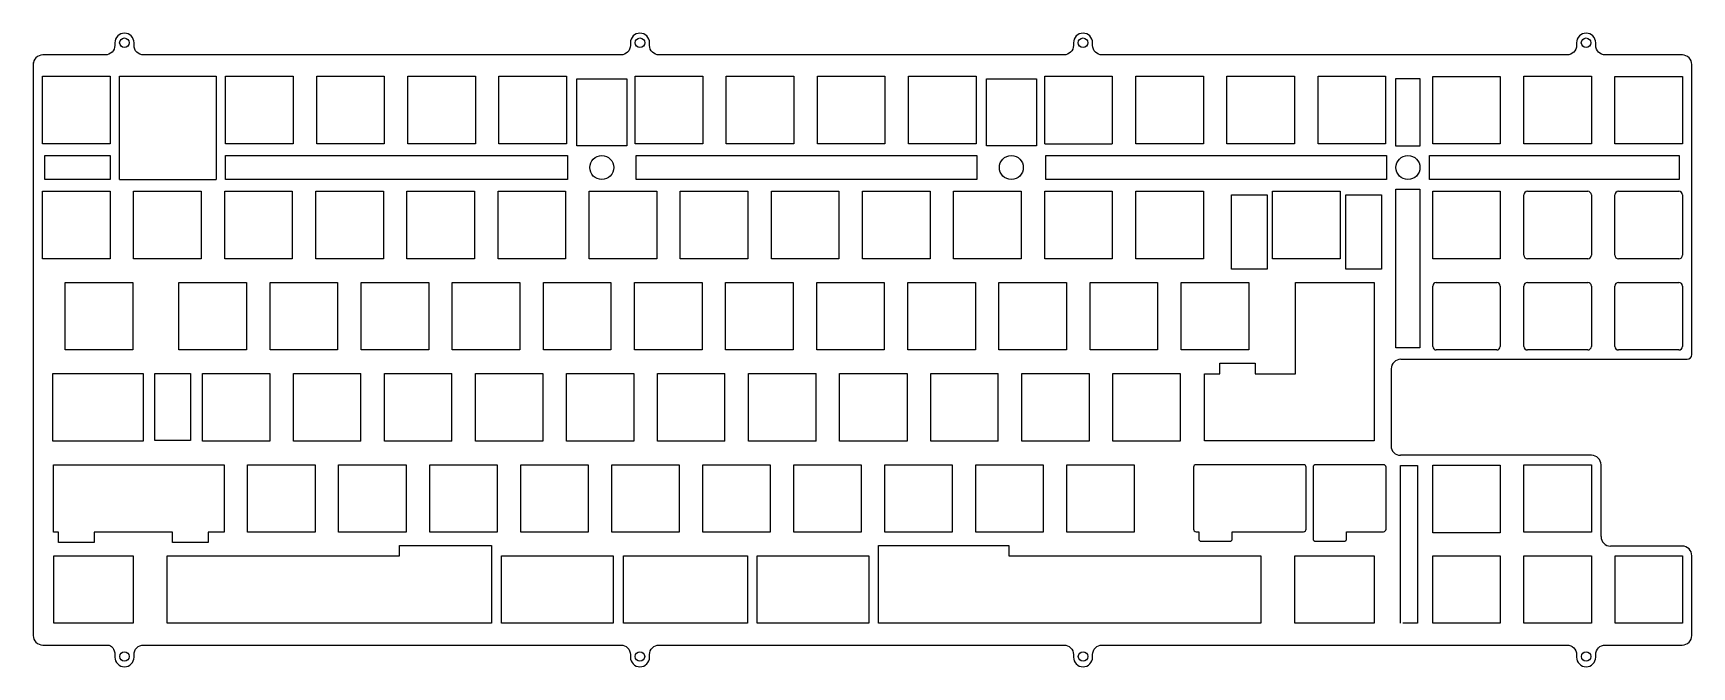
# Model space of a CAD drawing. Header units: millimetres. Extents: x -68 to 278, y 82 to 215.
import ezdxf

# ---------------------------------------------------------------- set-up
doc = ezdxf.new("R2010")
doc.units = ezdxf.units.MM
doc.header["$MEASUREMENT"] = 0
doc.layers.add('新定位板线框', color=7, linetype='Continuous', lineweight=0)

# ---------------------------------------------------------------- blocks, each defined once
blk = doc.blocks.new('Block_1')
at = {"layer": '新定位板线框', "color": 18, "lineweight": 25, "true_color": 0x000000}
blk.add_open_spline([(42.04, 210.11), (42.04, 210.11), (-44.95, 210.11), (-44.95, 210.11), (-46.05, 210.11), (-46.95, 211.01), (-46.95, 212.11), (-46.95, 212.11), (-46.95, 212.66), (-46.95, 212.66), (-46.95, 213.76), (-47.85, 214.66), (-48.95, 214.66), (-50.05, 214.66), (-50.95, 213.76), (-50.95, 212.66), (-50.95, 212.66), (-50.95, 212.11), (-50.95, 212.11), (-50.95, 211.01), (-51.85, 210.11), (-52.95, 210.11), (-52.95, 210.11), (-58.77, 210.11), (-58.77, 210.11)], degree=3, knots=[0, 0, 0, 0, 1, 1, 1, 2, 2, 2, 3, 3, 3, 4, 4, 4, 5, 5, 5, 6, 6, 6, 7, 7, 7, 8, 8, 8, 8], dxfattribs=at)
blk = doc.blocks.new('Block_0')
at = {"layer": '新定位板线框'}
blk.add_blockref('Block_1', (0, 0), dxfattribs=at)
blk = doc.blocks.new('Block_3')
at = {"layer": '新定位板线框', "color": 18, "lineweight": 25, "true_color": 0x000000}
blk.add_open_spline([(122.9, 210.11), (122.9, 210.11), (62.67, 210.11), (62.67, 210.11), (61.57, 210.11), (60.67, 211.01), (60.67, 212.11), (60.67, 212.11), (60.67, 212.66), (60.67, 212.66), (60.67, 213.76), (59.77, 214.66), (58.67, 214.66), (57.57, 214.66), (56.67, 213.76), (56.67, 212.66), (56.67, 212.66), (56.67, 212.11), (56.67, 212.11), (56.67, 211.01), (55.77, 210.11), (54.67, 210.11), (54.67, 210.11), (42.04, 210.11), (42.04, 210.11)], degree=3, knots=[0, 0, 0, 0, 1, 1, 1, 2, 2, 2, 3, 3, 3, 4, 4, 4, 5, 5, 5, 6, 6, 6, 7, 7, 7, 8, 8, 8, 8], dxfattribs=at)
blk = doc.blocks.new('Block_2')
at = {"layer": '新定位板线框'}
blk.add_blockref('Block_3', (0, 0), dxfattribs=at)
blk = doc.blocks.new('Block_5')
at = {"layer": '新定位板线框', "color": 18, "lineweight": 25, "true_color": 0x000000}
blk.add_open_spline([(245.53, 210.11), (245.53, 210.11), (245.17, 210.11), (244.74, 210.11), (244.3, 210.11), (243.04, 210.11), (241.94, 210.11), (241.94, 210.11), (155.17, 210.11), (155.17, 210.11), (154.07, 210.11), (153.17, 211.01), (153.17, 212.11), (153.17, 212.11), (153.17, 212.66), (153.17, 212.66), (153.17, 213.76), (152.27, 214.66), (151.17, 214.66), (150.07, 214.66), (149.17, 213.76), (149.17, 212.66), (149.17, 212.66), (149.17, 212.11), (149.17, 212.11), (149.17, 211.01), (148.27, 210.11), (147.17, 210.11), (147.17, 210.11), (142.52, 210.11), (142.52, 210.11), (141.42, 210.11), (139.62, 210.11), (138.52, 210.11), (138.52, 210.11), (122.9, 210.11), (122.9, 210.11)], degree=3, knots=[0, 0, 0, 0, 1, 1, 1, 2, 2, 2, 3, 3, 3, 4, 4, 4, 5, 5, 5, 6, 6, 6, 7, 7, 7, 8, 8, 8, 9, 9, 9, 10, 10, 10, 11, 11, 11, 12, 12, 12, 12], dxfattribs=at)
blk = doc.blocks.new('Block_4')
at = {"layer": '新定位板线框'}
blk.add_blockref('Block_5', (0, 0), dxfattribs=at)
blk = doc.blocks.new('Block_7')
at = {"layer": '新定位板线框', "color": 18, "lineweight": 25, "true_color": 0x000000}
blk.add_open_spline([(264.24, 210.11), (264.24, 210.11), (260.19, 210.11), (260.19, 210.11), (259.09, 210.11), (258.19, 211.01), (258.19, 212.11), (258.19, 212.11), (258.19, 212.66), (258.19, 212.66), (258.19, 213.76), (257.29, 214.66), (256.19, 214.66), (255.09, 214.66), (254.19, 213.76), (254.19, 212.66), (254.19, 212.66), (254.19, 212.11), (254.19, 212.11), (254.19, 211.01), (253.29, 210.11), (252.19, 210.11), (252.19, 210.11), (245.53, 210.11), (245.53, 210.11)], degree=3, knots=[0, 0, 0, 0, 1, 1, 1, 2, 2, 2, 3, 3, 3, 4, 4, 4, 5, 5, 5, 6, 6, 6, 7, 7, 7, 8, 8, 8, 8], dxfattribs=at)
blk = doc.blocks.new('Block_6')
at = {"layer": '新定位板线框'}
blk.add_blockref('Block_7', (0, 0), dxfattribs=at)
blk = doc.blocks.new('Block_9')
at = {"layer": '新定位板线框', "color": 18, "lineweight": 25, "true_color": 0x000000}
blk.add_open_spline([(-53.99, 86.96), (-53.99, 86.96), (-53.31, 86.96), (-52.47, 86.96), (-51.64, 86.96), (-50.95, 86.06), (-50.95, 84.96), (-50.95, 84.96), (-50.95, 84.41), (-50.95, 84.41), (-50.95, 83.31), (-50.05, 82.41), (-48.95, 82.41), (-47.85, 82.41), (-46.95, 83.31), (-46.95, 84.41), (-46.95, 84.41), (-46.95, 84.96), (-46.95, 84.96), (-46.95, 86.06), (-46.05, 86.96), (-44.95, 86.96), (-44.95, 86.96), (-42.58, 86.96), (-42.58, 86.96)], degree=3, knots=[0, 0, 0, 0, 1, 1, 1, 2, 2, 2, 3, 3, 3, 4, 4, 4, 5, 5, 5, 6, 6, 6, 7, 7, 7, 8, 8, 8, 8], dxfattribs=at)
blk = doc.blocks.new('Block_8')
at = {"layer": '新定位板线框'}
blk.add_blockref('Block_9', (0, 0), dxfattribs=at)
blk = doc.blocks.new('Block_11')
at = {"layer": '新定位板线框', "color": 18, "lineweight": 25, "true_color": 0x000000}
blk.add_open_spline([(229.1, 86.96), (229.1, 86.96), (252.19, 86.96), (252.19, 86.96), (253.29, 86.96), (254.19, 86.06), (254.19, 84.96), (254.19, 84.96), (254.19, 84.41), (254.19, 84.41), (254.19, 83.31), (255.09, 82.41), (256.19, 82.41), (257.29, 82.41), (258.19, 83.31), (258.19, 84.41), (258.19, 84.41), (258.19, 84.96), (258.19, 84.96), (258.19, 86.06), (259.09, 86.96), (260.19, 86.96), (260.19, 86.96), (264.25, 86.96), (264.25, 86.96)], degree=3, knots=[0, 0, 0, 0, 1, 1, 1, 2, 2, 2, 3, 3, 3, 4, 4, 4, 5, 5, 5, 6, 6, 6, 7, 7, 7, 8, 8, 8, 8], dxfattribs=at)
blk = doc.blocks.new('Block_10')
at = {"layer": '新定位板线框'}
blk.add_blockref('Block_11', (0, 0), dxfattribs=at)
blk = doc.blocks.new('Block_13')
at = {"layer": '新定位板线框', "color": 18, "lineweight": 25, "true_color": 0x000000}
blk.add_open_spline([(115.58, 86.96), (115.58, 86.96), (147.17, 86.96), (147.17, 86.96), (148.27, 86.96), (149.17, 86.06), (149.17, 84.96), (149.17, 84.96), (149.17, 84.41), (149.17, 84.41), (149.17, 83.31), (150.07, 82.41), (151.17, 82.41), (151.17, 82.41), (151.17, 82.41), (151.17, 82.41), (152.27, 82.41), (153.17, 83.31), (153.17, 84.41), (153.17, 84.41), (153.17, 84.96), (153.17, 84.96), (153.17, 86.06), (154.07, 86.96), (155.17, 86.96), (155.17, 86.96), (158.38, 86.96), (160.99, 86.96), (183.69, 86.96), (206.39, 86.96), (229.1, 86.96)], degree=3, knots=[0, 0, 0, 0, 1, 1, 1, 2, 2, 2, 3, 3, 3, 4, 4, 4, 5, 5, 5, 6, 6, 6, 7, 7, 7, 8, 8, 8, 9, 9, 9, 10, 10, 10, 10], dxfattribs=at)
blk = doc.blocks.new('Block_12')
at = {"layer": '新定位板线框'}
blk.add_blockref('Block_13', (0, 0), dxfattribs=at)
blk = doc.blocks.new('Block_15')
at = {"layer": '新定位板线框', "color": 18, "lineweight": 25, "true_color": 0x000000}
blk.add_open_spline([(28.87, 86.96), (28.87, 86.96), (54.67, 86.96), (54.67, 86.96), (55.77, 86.96), (56.67, 86.06), (56.67, 84.96), (56.67, 84.96), (56.67, 84.41), (56.67, 84.41), (56.67, 83.31), (57.57, 82.41), (58.67, 82.41), (59.77, 82.41), (60.67, 83.31), (60.67, 84.41), (60.67, 84.41), (60.67, 84.96), (60.67, 84.96), (60.67, 86.06), (61.57, 86.96), (62.67, 86.96), (62.67, 86.96), (67.09, 86.96), (67.09, 86.96)], degree=3, knots=[0, 0, 0, 0, 1, 1, 1, 2, 2, 2, 3, 3, 3, 4, 4, 4, 5, 5, 5, 6, 6, 6, 7, 7, 7, 8, 8, 8, 8], dxfattribs=at)
blk = doc.blocks.new('Block_14')
at = {"layer": '新定位板线框'}
blk.add_blockref('Block_15', (0, 0), dxfattribs=at)

msp = doc.modelspace()

# ---------------------------------------------------------------- linework, layer by layer
at = {"layer": '新定位板线框', "color": 18, "lineweight": 25, "true_color": 0x000000}
for p, q in [((-68, 208.53), (-68, 88.96)), ((-58.77, 210.11), (-66, 210.11)), ((276.31, 210.11), (264.24, 210.11)), ((278.26, 147.59), (278.26, 208.11)), ((-66.05, 191.56), (-66.05, 205.66)), ((-66.05, 205.66), (-51.95, 205.66)), ((-51.95, 205.66), (-51.95, 191.56)), ((-49.95, 184.11), (-49.95, 205.66)), ((-49.95, 205.66), (-29.83, 205.66)), ((-29.83, 205.66), (-29.83, 184.11)), ((-27.83, 191.56), (-27.83, 205.66)), ((-27.83, 205.66), (-13.73, 205.66)), ((-13.73, 205.66), (-13.73, 191.56)), ((-8.81, 191.56), (-8.81, 205.66)), ((-8.81, 205.66), (5.29, 205.66)), ((5.29, 205.66), (5.29, 191.56)), ((10.21, 191.56), (10.21, 205.66)), ((10.21, 205.66), (24.31, 205.66)), ((24.31, 205.66), (24.31, 191.56)), ((29.23, 191.56), (29.23, 205.66)), ((29.23, 205.66), (43.33, 205.66)), ((43.33, 205.66), (43.33, 191.56)), ((45.48, 191.16), (45.48, 205.16)), ((45.48, 205.16), (55.92, 205.16)), ((55.92, 205.16), (55.92, 191.16)), ((57.67, 191.56), (57.67, 205.66)), ((57.67, 205.66), (71.77, 205.66)), ((71.77, 205.66), (71.77, 191.56)), ((76.69, 191.56), (76.69, 205.66)), ((76.69, 205.66), (90.79, 205.66)), ((90.79, 205.66), (90.79, 191.56)), ((95.71, 191.56), (95.71, 205.66)), ((95.71, 205.66), (109.81, 205.66)), ((109.81, 205.66), (109.81, 191.56)), ((114.73, 191.56), (114.73, 205.66)), ((114.73, 205.66), (128.83, 205.66)), ((128.83, 205.66), (128.83, 191.56)), ((130.98, 191.16), (130.98, 205.16)), ((130.98, 205.16), (141.42, 205.16)), ((141.42, 205.16), (141.42, 191.16)), ((143.17, 191.56), (143.17, 205.66)), ((143.17, 205.66), (157.27, 205.66)), ((157.27, 205.66), (157.27, 191.56)), ((162.19, 191.56), (162.19, 205.66)), ((162.19, 205.66), (176.29, 205.66)), ((176.29, 205.66), (176.29, 191.56)), ((181.21, 191.56), (181.21, 205.66)), ((181.21, 205.66), (195.31, 205.66)), ((195.31, 205.66), (195.31, 191.56)), ((200.23, 205.66), (214.33, 205.66)), ((200.23, 191.56), (200.23, 205.66)), ((214.33, 205.66), (214.33, 191.56)), ((216.5, 191.11), (216.5, 205.21)), ((216.5, 205.21), (221.5, 205.21)), ((221.5, 205.21), (221.5, 191.11)), ((224.17, 205.65), (238.27, 205.65)), ((224.17, 191.55), (224.17, 205.65)), ((238.27, 205.65), (238.27, 191.55)), ((243.19, 191.56), (243.19, 205.66)), ((243.19, 205.66), (257.29, 205.66)), ((257.29, 205.66), (257.29, 191.56)), ((262.21, 191.55), (262.21, 205.65)), ((262.21, 205.65), (276.31, 205.65)), ((276.31, 205.65), (276.31, 191.55)), ((-51.95, 191.56), (-66.05, 191.56)), ((-13.73, 191.56), (-27.83, 191.56)), ((5.29, 191.56), (-8.81, 191.56)), ((24.31, 191.56), (10.21, 191.56)), ((43.33, 191.56), (29.23, 191.56)), ((55.92, 191.16), (45.48, 191.16)), ((71.77, 191.56), (57.67, 191.56)), ((90.79, 191.56), (76.69, 191.56)), ((109.81, 191.56), (95.71, 191.56)), ((128.83, 191.56), (114.73, 191.56)), ((141.42, 191.16), (130.98, 191.16)), ((143.17, 191.56), (157.27, 191.56)), ((176.29, 191.56), (162.19, 191.56)), ((195.31, 191.56), (181.21, 191.56)), ((214.33, 191.56), (200.23, 191.56)), ((221.5, 191.11), (216.5, 191.11)), ((238.27, 191.55), (224.17, 191.55)), ((257.29, 191.56), (243.19, 191.56)), ((276.31, 191.55), (262.21, 191.55)), ((-65.6, 184.11), (-65.6, 189.11)), ((-65.6, 189.11), (-51.95, 189.11)), ((-51.95, 189.11), (-51.95, 184.11)), ((-27.83, 189.11), (43.53, 189.11)), ((-27.83, 184.11), (-27.83, 189.11)), ((43.53, 189.11), (43.53, 184.11)), ((57.87, 184.11), (57.87, 189.11)), ((57.87, 189.11), (129.03, 189.11)), ((129.03, 189.11), (129.03, 184.11)), ((143.37, 189.11), (214.53, 189.11)), ((143.37, 184.11), (143.37, 189.11)), ((214.53, 189.11), (214.53, 184.11)), ((223.47, 184.11), (223.47, 189.11)), ((223.47, 189.11), (275.61, 189.11)), ((275.61, 189.11), (275.61, 184.11)), ((-51.95, 184.11), (-65.6, 184.11)), ((-49.95, 184.11), (-29.83, 184.11)), ((43.53, 184.11), (-27.83, 184.11)), ((129.03, 184.11), (57.87, 184.11)), ((214.53, 184.11), (143.37, 184.11)), ((275.61, 184.11), (223.47, 184.11)), ((-66.05, 181.66), (-51.95, 181.66)), ((-66.05, 167.56), (-66.05, 181.66)), ((-51.95, 181.66), (-51.95, 167.56)), ((-47.03, 167.56), (-47.03, 181.66)), ((-47.03, 181.66), (-32.93, 181.66)), ((-32.93, 181.66), (-32.93, 167.56)), ((-28.01, 181.66), (-13.91, 181.66)), ((-28.01, 167.56), (-28.01, 181.66)), ((-13.91, 181.66), (-13.91, 167.56)), ((-8.99, 167.56), (-8.99, 181.66)), ((-8.99, 181.66), (5.11, 181.66)), ((5.11, 181.66), (5.11, 167.56)), ((10.03, 167.56), (10.03, 181.66)), ((10.03, 181.66), (24.13, 181.66)), ((24.13, 181.66), (24.13, 167.56)), ((29.05, 181.66), (43.15, 181.66)), ((29.05, 167.56), (29.05, 181.66)), ((43.15, 181.66), (43.15, 167.56)), ((48.07, 167.56), (48.07, 181.66)), ((48.07, 181.66), (62.17, 181.66)), ((62.17, 181.66), (62.17, 167.56)), ((67.09, 167.56), (67.09, 181.66)), ((67.09, 181.66), (81.19, 181.66)), ((81.19, 181.66), (81.19, 167.56)), ((86.11, 167.56), (86.11, 181.66)), ((86.11, 181.66), (100.21, 181.66)), ((100.21, 181.66), (100.21, 167.56)), ((105.13, 167.56), (105.13, 181.66)), ((105.13, 181.66), (119.23, 181.66)), ((119.23, 181.66), (119.23, 167.56)), ((124.15, 167.56), (124.15, 181.66)), ((124.15, 181.66), (138.25, 181.66)), ((138.25, 181.66), (138.25, 167.56)), ((143.17, 181.66), (157.27, 181.66)), ((143.17, 167.56), (143.17, 181.66)), ((157.27, 181.66), (157.27, 167.56)), ((162.19, 167.56), (162.19, 181.66)), ((162.19, 181.66), (176.29, 181.66)), ((176.29, 181.66), (176.29, 167.56)), ((182.18, 180.92), (189.58, 180.92)), ((182.18, 165.42), (182.18, 180.92)), ((189.58, 180.92), (189.58, 165.42)), ((190.73, 167.56), (190.73, 181.66)), ((190.73, 181.66), (204.83, 181.66)), ((204.83, 181.66), (204.83, 167.56)), ((206.06, 165.42), (206.06, 180.92)), ((206.06, 180.92), (213.46, 180.92)), ((213.46, 180.92), (213.46, 165.42)), ((216.5, 182.09), (221.5, 182.09)), ((216.5, 148.97), (216.5, 182.09)), ((221.5, 182.09), (221.5, 148.97)), ((224.17, 167.56), (224.17, 181.66)), ((224.17, 181.66), (238.27, 181.66)), ((238.27, 181.66), (238.27, 167.56)), ((243.19, 168.31), (243.19, 180.91)), ((243.94, 181.66), (256.54, 181.66)), ((257.29, 180.91), (257.29, 168.31)), ((262.21, 168.31), (262.21, 180.91)), ((262.96, 181.66), (275.56, 181.66)), ((276.31, 180.91), (276.31, 168.31)), ((-51.95, 167.56), (-66.05, 167.56)), ((-32.93, 167.56), (-47.03, 167.56)), ((-13.91, 167.56), (-28.01, 167.56)), ((5.11, 167.56), (-8.99, 167.56)), ((24.13, 167.56), (10.03, 167.56)), ((43.15, 167.56), (29.05, 167.56)), ((62.17, 167.56), (48.07, 167.56)), ((81.19, 167.56), (67.09, 167.56)), ((100.21, 167.56), (86.11, 167.56)), ((119.23, 167.56), (105.13, 167.56)), ((138.25, 167.56), (124.15, 167.56)), ((157.27, 167.56), (143.17, 167.56)), ((176.29, 167.56), (162.19, 167.56)), ((204.83, 167.56), (190.73, 167.56)), ((238.27, 167.56), (224.17, 167.56)), ((256.54, 167.56), (243.94, 167.56)), ((275.56, 167.56), (262.96, 167.56)), ((189.58, 165.42), (182.18, 165.42)), ((213.46, 165.42), (206.06, 165.42)), ((-61.32, 148.54), (-61.32, 162.64)), ((-61.32, 162.64), (-47.22, 162.64)), ((-47.22, 162.64), (-47.22, 148.54)), ((-37.57, 162.64), (-23.47, 162.64)), ((-37.57, 148.54), (-37.57, 162.64)), ((-23.47, 162.64), (-23.47, 148.54)), ((-18.55, 148.54), (-18.55, 162.64)), ((-18.55, 162.64), (-4.45, 162.64)), ((-4.45, 162.64), (-4.45, 148.54)), ((0.47, 148.54), (0.47, 162.64)), ((0.47, 162.64), (14.57, 162.64)), ((14.57, 162.64), (14.57, 148.54)), ((19.49, 162.64), (33.59, 162.64)), ((19.49, 148.54), (19.49, 162.64)), ((33.59, 162.64), (33.59, 148.54)), ((38.51, 148.54), (38.51, 162.64)), ((38.51, 162.64), (52.61, 162.64)), ((52.61, 162.64), (52.61, 148.54)), ((57.53, 162.64), (71.63, 162.64)), ((57.53, 148.54), (57.53, 162.64)), ((71.63, 162.64), (71.63, 148.54)), ((76.55, 148.54), (76.55, 162.64)), ((76.55, 162.64), (90.65, 162.64)), ((90.65, 162.64), (90.65, 148.54)), ((95.57, 148.54), (95.57, 162.64)), ((95.57, 162.64), (109.67, 162.64)), ((109.67, 162.64), (109.67, 148.54)), ((114.59, 148.54), (114.59, 162.64)), ((114.59, 162.64), (128.69, 162.64)), ((128.69, 162.64), (128.69, 148.54)), ((133.61, 162.64), (147.71, 162.64)), ((133.61, 148.54), (133.61, 162.64)), ((147.71, 162.64), (147.71, 148.54)), ((152.63, 148.54), (152.63, 162.64)), ((152.63, 162.64), (166.73, 162.64)), ((166.73, 162.64), (166.73, 148.54)), ((171.65, 148.54), (171.65, 162.64)), ((171.65, 162.64), (185.75, 162.64)), ((185.75, 162.64), (185.75, 148.54)), ((195.51, 162.59), (211.93, 162.59)), ((195.51, 143.57), (195.51, 162.59)), ((211.93, 162.59), (211.93, 129.57)), ((224.17, 149.29), (224.17, 161.89)), ((224.92, 162.64), (237.52, 162.64)), ((238.27, 161.89), (238.27, 149.29)), ((243.19, 149.29), (243.19, 161.89)), ((243.94, 162.64), (256.54, 162.64)), ((257.29, 161.89), (257.29, 149.29)), ((262.21, 149.29), (262.21, 161.89)), ((262.96, 162.64), (275.56, 162.64)), ((276.31, 161.89), (276.31, 149.29)), ((221.5, 148.97), (216.5, 148.97)), ((-47.22, 148.54), (-61.32, 148.54)), ((-23.47, 148.54), (-37.57, 148.54)), ((-4.45, 148.54), (-18.55, 148.54)), ((14.57, 148.54), (0.47, 148.54)), ((33.59, 148.54), (19.49, 148.54)), ((52.61, 148.54), (38.51, 148.54)), ((71.63, 148.54), (57.53, 148.54)), ((90.65, 148.54), (76.55, 148.54)), ((109.67, 148.54), (95.57, 148.54)), ((128.69, 148.54), (114.59, 148.54)), ((147.71, 148.54), (133.61, 148.54)), ((166.73, 148.54), (152.63, 148.54)), ((185.75, 148.54), (171.65, 148.54)), ((179.73, 143.57), (179.73, 145.76)), ((179.73, 145.76), (187.13, 145.76)), ((187.13, 145.76), (187.13, 143.57)), ((217.5, 146.59), (277.26, 146.59)), ((237.52, 148.54), (224.92, 148.54)), ((256.54, 148.54), (243.94, 148.54)), ((275.56, 148.54), (262.96, 148.54)), ((-63.89, 129.52), (-63.89, 143.62)), ((-63.89, 143.62), (-45.03, 143.62)), ((-45.03, 143.62), (-45.03, 129.52)), ((-42.58, 143.62), (-35.14, 143.62)), ((-42.58, 129.62), (-42.58, 143.62)), ((-35.14, 143.62), (-35.14, 129.62)), ((-32.68, 129.52), (-32.68, 143.62)), ((-32.68, 143.62), (-18.58, 143.62)), ((-18.58, 143.62), (-18.58, 129.52)), ((-13.68, 129.52), (-13.68, 143.62)), ((-13.68, 143.62), (0.42, 143.62)), ((0.42, 129.52), (0.42, 143.62)), ((5.32, 129.52), (5.32, 143.62)), ((5.32, 143.62), (19.42, 143.62)), ((19.42, 129.52), (19.42, 143.62)), ((24.32, 143.62), (38.42, 143.62)), ((24.32, 129.52), (24.32, 143.62)), ((38.42, 143.62), (38.42, 129.52)), ((43.32, 143.62), (57.42, 143.62)), ((43.32, 129.52), (43.32, 143.62)), ((57.42, 143.62), (57.42, 129.52)), ((62.32, 129.52), (62.32, 143.62)), ((62.32, 143.62), (76.42, 143.62)), ((76.42, 129.52), (76.42, 143.62)), ((81.34, 129.52), (81.34, 143.62)), ((81.34, 143.62), (95.44, 143.62)), ((95.44, 129.52), (95.44, 143.62)), ((100.36, 143.62), (114.46, 143.62)), ((100.36, 129.52), (100.36, 143.62)), ((114.46, 143.62), (114.46, 129.52)), ((119.36, 129.52), (119.36, 143.62)), ((119.36, 143.62), (133.46, 143.62)), ((133.46, 129.52), (133.46, 143.62)), ((138.36, 129.52), (138.36, 143.62)), ((138.36, 143.62), (152.46, 143.62)), ((152.46, 143.62), (152.46, 129.52)), ((157.36, 143.62), (171.46, 143.62)), ((157.36, 129.52), (157.36, 143.62)), ((171.46, 143.62), (171.46, 129.52)), ((176.5, 129.57), (176.5, 143.57)), ((176.5, 143.57), (179.73, 143.57)), ((187.13, 143.57), (195.51, 143.57)), ((215.46, 144.59), (215.46, 128.55)), ((-45.03, 129.52), (-63.89, 129.52)), ((-35.14, 129.62), (-42.58, 129.62)), ((-18.58, 129.52), (-32.68, 129.52)), ((0.42, 129.52), (-13.68, 129.52)), ((19.42, 129.52), (5.32, 129.52)), ((38.42, 129.52), (24.32, 129.52)), ((57.42, 129.52), (43.32, 129.52)), ((76.42, 129.52), (62.32, 129.52)), ((95.44, 129.52), (81.34, 129.52)), ((114.46, 129.52), (100.36, 129.52)), ((133.46, 129.52), (119.36, 129.52)), ((152.46, 129.52), (138.36, 129.52)), ((171.46, 129.52), (157.36, 129.52)), ((211.93, 129.57), (176.5, 129.57)), ((257.3, 126.55), (217.46, 126.55)), ((-63.76, 110.5), (-63.76, 124.6)), ((-63.76, 124.6), (-28.13, 124.6)), ((-28.13, 124.6), (-28.13, 110.5)), ((-23.23, 124.6), (-9.13, 124.6)), ((-23.23, 110.5), (-23.23, 124.6)), ((-9.13, 124.6), (-9.13, 110.5)), ((-4.23, 110.5), (-4.23, 124.6)), ((-4.23, 124.6), (9.87, 124.6)), ((9.87, 124.6), (9.87, 110.5)), ((14.77, 110.5), (14.77, 124.6)), ((14.77, 124.6), (28.87, 124.6)), ((28.87, 124.6), (28.87, 110.5)), ((33.77, 110.5), (33.77, 124.6)), ((33.77, 124.6), (47.87, 124.6)), ((47.87, 124.6), (47.87, 110.5)), ((52.77, 110.5), (52.77, 124.6)), ((52.77, 124.6), (66.87, 124.6)), ((66.87, 124.6), (66.87, 110.5)), ((71.77, 124.6), (85.87, 124.6)), ((71.77, 110.5), (71.77, 124.6)), ((85.87, 124.6), (85.87, 110.5)), ((90.77, 124.6), (104.87, 124.6)), ((90.77, 110.5), (90.77, 124.6)), ((104.87, 124.6), (104.87, 110.5)), ((109.77, 110.5), (109.77, 124.6)), ((109.77, 124.6), (123.87, 124.6)), ((123.87, 124.6), (123.87, 110.5)), ((128.77, 110.5), (128.77, 124.6)), ((128.77, 124.6), (142.87, 124.6)), ((142.87, 124.6), (142.87, 110.5)), ((147.77, 124.6), (161.87, 124.6)), ((147.77, 110.5), (147.77, 124.6)), ((161.87, 124.6), (161.87, 110.5)), ((224.18, 110.38), (224.18, 124.48)), ((224.18, 124.48), (238.28, 124.48)), ((238.28, 124.48), (238.28, 110.38)), ((243.2, 124.6), (257.3, 124.6)), ((243.2, 110.5), (243.2, 124.6)), ((257.3, 124.6), (257.3, 110.5)), ((259.3, 109.6), (259.3, 124.55)), ((-62.7, 110.5), (-63.76, 110.5)), ((-62.7, 108.36), (-62.7, 110.5)), ((-55.3, 108.36), (-62.7, 108.36)), ((-38.9, 110.5), (-55.3, 110.5)), ((-55.3, 110.5), (-55.3, 108.36)), ((-38.9, 108.36), (-38.9, 110.5)), ((-31.5, 108.36), (-38.9, 108.36)), ((-28.13, 110.5), (-31.5, 110.5)), ((-31.5, 110.5), (-31.5, 108.36)), ((-9.13, 110.5), (-23.23, 110.5)), ((9.87, 110.5), (-4.23, 110.5)), ((8.44, 105.55), (8.44, 107.74)), ((8.44, 107.74), (27.65, 107.74)), ((28.87, 110.5), (14.77, 110.5)), ((27.65, 107.74), (27.65, 91.55)), ((47.87, 110.5), (33.77, 110.5)), ((66.87, 110.5), (52.77, 110.5)), ((85.87, 110.5), (71.77, 110.5)), ((104.87, 110.5), (90.77, 110.5)), ((108.45, 91.55), (108.45, 107.74)), ((108.45, 107.74), (135.66, 107.74)), ((123.87, 110.5), (109.77, 110.5)), ((142.87, 110.5), (128.77, 110.5)), ((135.66, 107.74), (135.66, 105.55)), ((161.87, 110.5), (147.77, 110.5)), ((238.28, 110.38), (224.18, 110.38)), ((257.3, 110.5), (243.2, 110.5)), ((276.32, 107.6), (261.3, 107.6)), ((-63.67, 105.55), (-47.14, 105.55)), ((-63.67, 91.55), (-63.67, 105.55)), ((-47.14, 105.55), (-47.14, 91.55)), ((-40.04, 91.55), (-40.04, 105.55)), ((-40.04, 105.55), (8.44, 105.55)), ((29.8, 105.55), (53.11, 105.55)), ((29.8, 91.55), (29.8, 105.55)), ((53.11, 105.55), (53.11, 91.55)), ((55.26, 105.54), (81.15, 105.55)), ((55.26, 91.54), (55.26, 105.54)), ((81.15, 105.55), (81.15, 91.55)), ((83.15, 91.55), (83.15, 105.55)), ((83.15, 105.55), (106.45, 105.55)), ((106.45, 105.55), (106.45, 91.55)), ((135.66, 105.55), (188.31, 105.55)), ((188.31, 105.55), (188.31, 91.55)), ((195.39, 91.55), (195.39, 105.55)), ((195.39, 105.55), (211.92, 105.55)), ((211.92, 105.55), (211.92, 91.55)), ((224.18, 91.5), (224.18, 105.6)), ((224.18, 105.6), (238.28, 105.6)), ((238.28, 105.6), (238.28, 91.5)), ((243.2, 105.6), (257.3, 105.6)), ((243.2, 91.5), (243.2, 105.6)), ((257.3, 105.6), (257.3, 91.5)), ((262.22, 91.5), (262.22, 105.6)), ((262.22, 105.6), (276.32, 105.6)), ((276.32, 105.6), (276.32, 91.5)), ((-47.14, 91.55), (-63.67, 91.55)), ((27.65, 91.55), (-40.04, 91.55)), ((53.11, 91.55), (29.8, 91.55)), ((81.15, 91.55), (55.26, 91.54)), ((106.45, 91.55), (83.15, 91.55)), ((188.31, 91.55), (108.45, 91.55)), ((211.92, 91.55), (195.39, 91.55)), ((238.28, 91.5), (224.18, 91.5)), ((257.3, 91.5), (243.2, 91.5)), ((276.32, 91.5), (262.22, 91.5)), ((-66, 86.96), (-53.99, 86.96)), ((-42.58, 86.96), (28.87, 86.96)), ((67.09, 86.96), (115.58, 86.96)), ((264.25, 86.96), (276.26, 86.96))]:
    msp.add_line(p, q, dxfattribs=at)
for points in [[(217.46, 91.55), (217.46, 124.43), (220.98, 124.43), (220.98, 91.55)], [(278.26, 88.96), (278.26, 89.96), (278.26, 105.6)], [(220.98, 91.55), (219.22, 91.55), (217.95, 91.55)]]:
    msp.add_lwpolyline(points, dxfattribs=at)
for centre, radius in [((-48.95, 212.66), 1), ((58.67, 212.66), 1), ((151.17, 212.66), 1), ((256.19, 212.66), 1), ((50.7, 186.61), 2.5), ((136.2, 186.61), 2.5), ((219, 186.61), 2.5), ((-48.95, 84.56), 0.991), ((58.67, 84.56), 0.991), ((151.17, 84.56), 0.991), ((256.19, 84.56), 0.991)]:
    msp.add_circle(centre, radius, dxfattribs=at)
for points, knots in [([(-66, 210.11), (-67.11, 210.11), (-68, 209.21), (-68, 208.11), (-68, 208.11), (-68, 208.11), (-68, 208.11)], [0, 0, 0, 0, 1, 1, 1, 2, 2, 2, 2]), ([(243.94, 181.66), (243.52, 181.66), (243.19, 181.32), (243.19, 180.91), (243.19, 180.91), (243.19, 180.91), (243.19, 180.91)], [0, 0, 0, 0, 1, 1, 1, 2, 2, 2, 2]), ([(262.96, 181.66), (262.54, 181.66), (262.21, 181.32), (262.21, 180.91), (262.21, 180.91), (262.21, 180.91), (262.21, 180.91)], [0, 0, 0, 0, 1, 1, 1, 2, 2, 2, 2]), ([(174.78, 110.6), (174.47, 110.6), (174.23, 110.84), (174.23, 111.15), (174.23, 111.15), (174.23, 124.05), (174.23, 124.05), (174.23, 124.35), (174.47, 124.6), (174.78, 124.6), (174.78, 124.6), (197.2, 124.6), (197.2, 124.6), (197.5, 124.6), (197.75, 124.35), (197.75, 124.05), (197.75, 124.05), (197.75, 111.15), (197.75, 111.15), (197.75, 110.84), (197.5, 110.6), (197.2, 110.6), (197.2, 110.6), (182.31, 110.6), (182.31, 110.6), (182.31, 110.6), (182.31, 109.15), (182.31, 109.15), (182.31, 108.84), (182.07, 108.6), (181.76, 108.6), (181.76, 108.6), (175.86, 108.6), (175.86, 108.6), (175.56, 108.6), (175.31, 108.84), (175.31, 109.15), (175.31, 109.15), (175.31, 110.6), (175.31, 110.6), (175.31, 110.6), (174.78, 110.6), (174.78, 110.6)], [0, 0, 0, 0, 1, 1, 1, 2, 2, 2, 3, 3, 3, 4, 4, 4, 5, 5, 5, 6, 6, 6, 7, 7, 7, 8, 8, 8, 9, 9, 9, 10, 10, 10, 11, 11, 11, 12, 12, 12, 13, 13, 13, 14, 14, 14, 14]), ([(206.19, 109.15), (206.19, 108.84), (205.94, 108.6), (205.64, 108.6), (205.64, 108.6), (199.74, 108.6), (199.74, 108.6), (199.44, 108.6), (199.19, 108.84), (199.19, 109.15), (199.19, 109.15), (199.19, 124.05), (199.19, 124.05), (199.19, 124.35), (199.44, 124.6), (199.74, 124.6), (199.74, 124.6), (213.87, 124.6), (213.87, 124.6), (214.17, 124.6), (214.42, 124.35), (214.42, 124.05), (214.42, 124.05), (214.42, 111.15), (214.42, 111.15), (214.42, 110.84), (214.17, 110.6), (213.87, 110.6), (213.87, 110.6), (206.19, 110.6), (206.19, 110.6), (206.19, 110.6), (206.19, 109.15), (206.19, 109.15)], [0, 0, 0, 0, 1, 1, 1, 2, 2, 2, 3, 3, 3, 4, 4, 4, 5, 5, 5, 6, 6, 6, 7, 7, 7, 8, 8, 8, 9, 9, 9, 10, 10, 10, 11, 11, 11, 11]), ([(-68, 88.96), (-68, 87.85), (-67.11, 86.96), (-66, 86.96), (-66, 86.96), (-66, 86.96), (-66, 86.96)], [0, 0, 0, 0, 1, 1, 1, 2, 2, 2, 2]), ([(276.26, 86.96), (277.36, 86.96), (278.26, 87.85), (278.26, 88.96), (278.26, 88.96), (278.26, 88.96), (278.26, 88.96)], [0, 0, 0, 0, 1, 1, 1, 2, 2, 2, 2])]:
    msp.add_open_spline(points, degree=3, knots=knots, dxfattribs=at)
for points in [[(278.26, 208.11), (278.26, 209.21), (277.36, 210.11), (276.26, 210.11)], [(257.29, 180.91), (257.29, 181.32), (256.95, 181.66), (256.54, 181.66)], [(276.31, 180.91), (276.31, 181.32), (275.97, 181.66), (275.56, 181.66)], [(243.19, 168.31), (243.19, 167.89), (243.52, 167.56), (243.94, 167.56)], [(256.54, 167.56), (256.95, 167.56), (257.29, 167.89), (257.29, 168.31)], [(262.21, 168.31), (262.21, 167.89), (262.54, 167.56), (262.96, 167.56)], [(275.56, 167.56), (275.97, 167.56), (276.31, 167.89), (276.31, 168.31)], [(224.92, 162.64), (224.5, 162.64), (224.17, 162.3), (224.17, 161.89)], [(238.27, 161.89), (238.27, 162.3), (237.93, 162.64), (237.52, 162.64)], [(243.94, 162.64), (243.52, 162.64), (243.19, 162.3), (243.19, 161.89)], [(257.29, 161.89), (257.29, 162.3), (256.95, 162.64), (256.54, 162.64)], [(262.96, 162.64), (262.54, 162.64), (262.21, 162.3), (262.21, 161.89)], [(276.31, 161.89), (276.31, 162.3), (275.97, 162.64), (275.56, 162.64)], [(224.17, 149.29), (224.17, 148.87), (224.5, 148.54), (224.92, 148.54)], [(237.52, 148.54), (237.93, 148.54), (238.27, 148.87), (238.27, 149.29)], [(243.19, 149.29), (243.19, 148.87), (243.52, 148.54), (243.94, 148.54)], [(256.54, 148.54), (256.95, 148.54), (257.29, 148.87), (257.29, 149.29)], [(262.21, 149.29), (262.21, 148.87), (262.54, 148.54), (262.96, 148.54)], [(275.56, 148.54), (275.97, 148.54), (276.31, 148.87), (276.31, 149.29)], [(217.5, 146.59), (216.39, 146.59), (215.5, 145.69), (215.5, 144.59)], [(277.26, 146.59), (277.81, 146.59), (278.26, 147.04), (278.26, 147.59)], [(215.46, 128.55), (215.46, 127.44), (216.35, 126.55), (217.46, 126.55)], [(259.3, 124.55), (259.3, 125.65), (258.4, 126.55), (257.3, 126.55)], [(259.3, 109.6), (259.3, 108.49), (260.19, 107.6), (261.3, 107.6)], [(278.26, 105.6), (278.26, 106.7), (277.36, 107.6), (276.26, 107.6)]]:
    msp.add_open_spline(points, degree=3, dxfattribs=at)

# ---------------------------------------------------------------- block references
at = {"layer": '新定位板线框'}
for name in ['Block_0', 'Block_2', 'Block_4', 'Block_6', 'Block_8', 'Block_14', 'Block_12', 'Block_10']:
    msp.add_blockref(name, (0, 0), dxfattribs=at)

doc.saveas('drawing.dxf')
